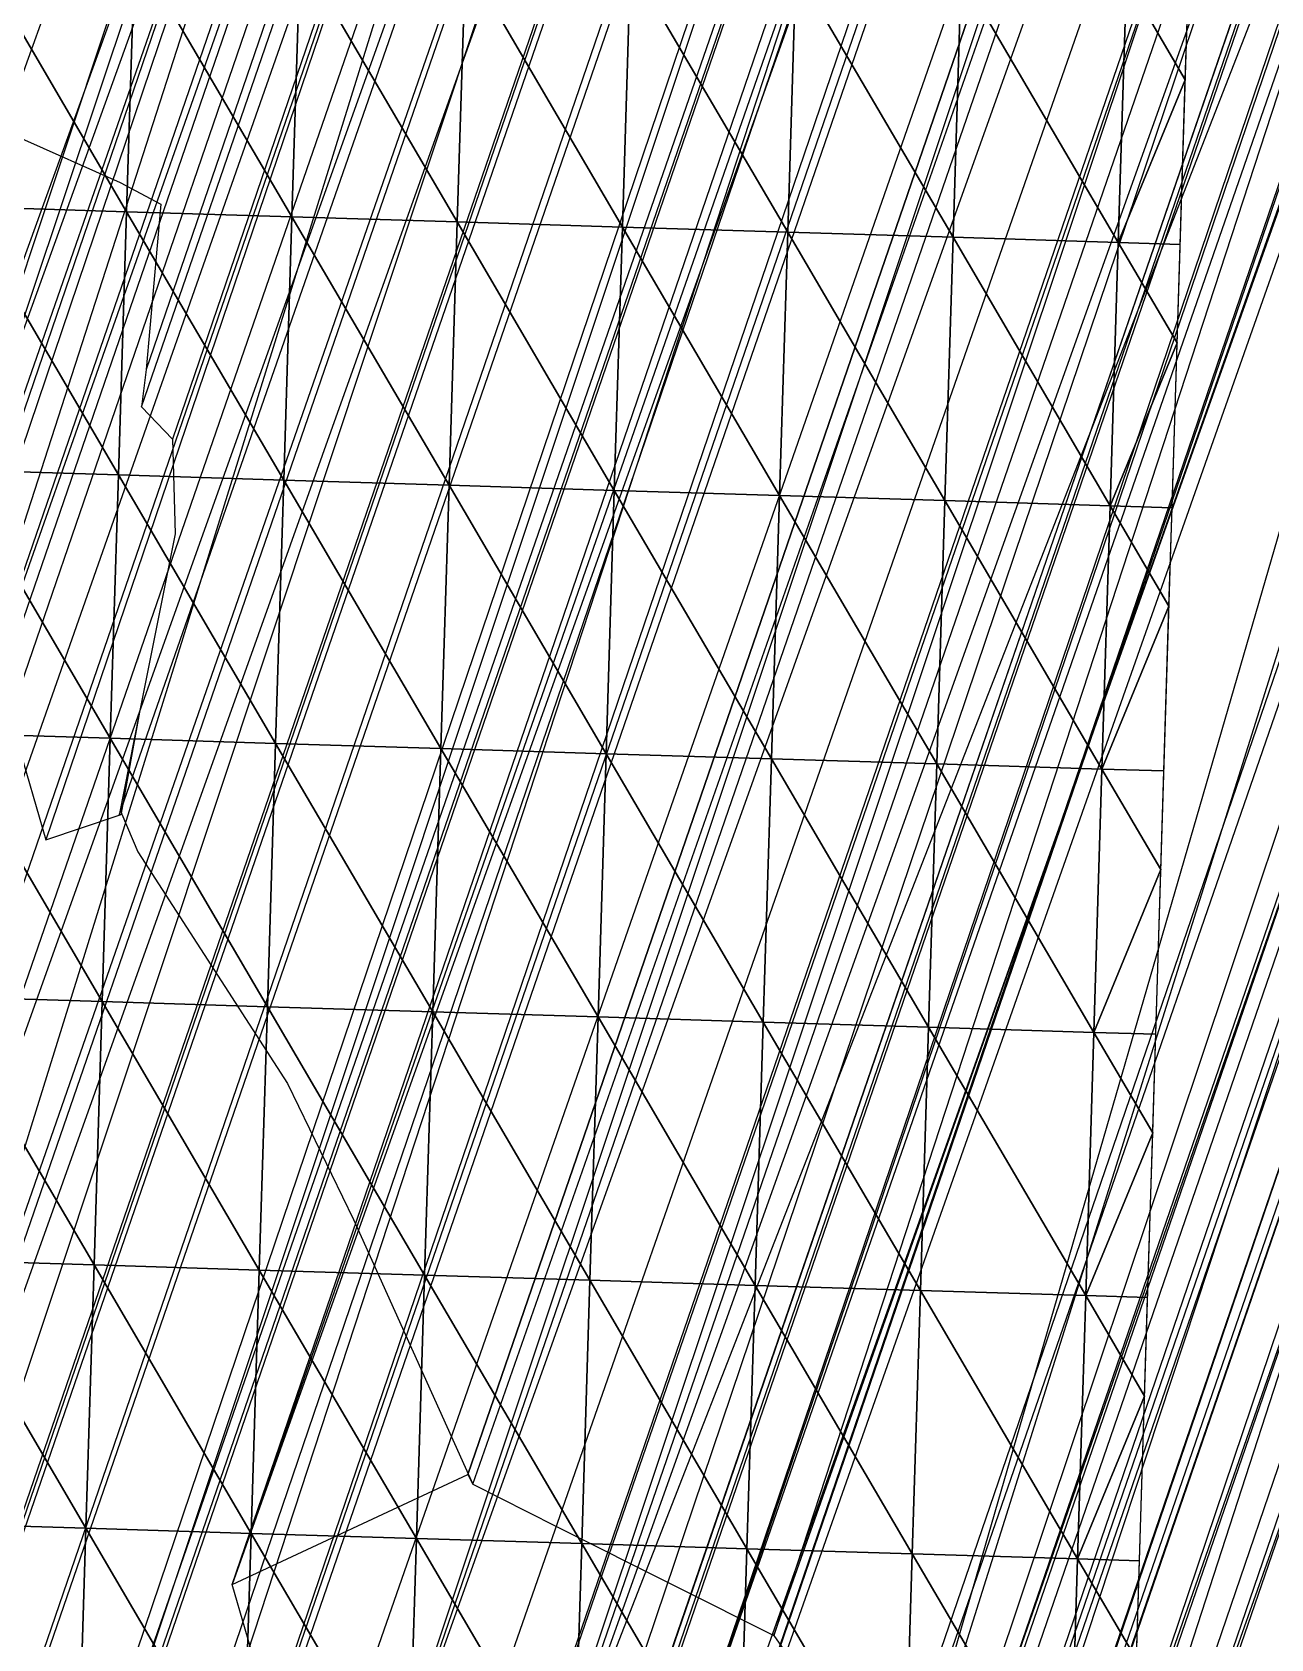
# Model space of a CAD drawing. Extents: x -1515 to 3065, y -1614 to 5536.
# Drawn here: x 680.5 to 1039.9, y -26.1 to 439.8 of the extents above; entities that cross this region are included whole.
import ezdxf

# ---------------------------------------------------------------- set-up
doc = ezdxf.new("R2010")
doc.units = 0
doc.header["$MEASUREMENT"] = 0
doc.layers.get('0').update_dxf_attribs({"linetype": 'CONTINUOUS'})
for name, color, linetype in [('0710400000', 7, 'CONTINUOUS'), ('___', 6, 'CONTINUOUS'), ('_______________', 7, 'CONTINUOUS'), ('GOOGLE_EARTH_SNAPSHOT', 72, 'CONTINUOUS'), ('GOOGLE_EARTH_TERRAIN', 142, 'CONTINUOUS')]:
    doc.layers.add(name, color=color, linetype=linetype)

# ---------------------------------------------------------------- blocks, each defined once
blk = doc.blocks.new('GOOGLE_EARTH_TERRAIN')
at = {"color": 8}
mesh = blk.add_polyface(dxfattribs=at)
corners = [(707.97, 387.75, -4.96), (662.39, 465.59, -5.96), (660.02, 389.24, -3.96)]
mesh.append_faces([[corners[k] for k in face] for face in [(0, 1, 2)]], dxfattribs={"color": 8})
mesh = blk.add_polyface(dxfattribs=at)
corners = [(710.34, 464.1, -4.96), (662.39, 465.59, -5.96), (707.97, 387.75, -4.96)]
mesh.append_faces([[corners[k] for k in face] for face in [(0, 1, 2)]], dxfattribs={"color": 8})
mesh = blk.add_polyface(dxfattribs=at)
corners = [(755.92, 386.27, -4.96), (710.34, 464.1, -4.96), (707.97, 387.75, -4.96)]
mesh.append_faces([[corners[k] for k in face] for face in [(0, 1, 2)]], dxfattribs={"color": 8})
mesh = blk.add_polyface(dxfattribs=at)
corners = [(758.29, 462.61, -4.96), (710.34, 464.1, -4.96), (755.92, 386.27, -4.96)]
mesh.append_faces([[corners[k] for k in face] for face in [(0, 1, 2)]], dxfattribs={"color": 8})
mesh = blk.add_polyface(dxfattribs=at)
corners = [(803.87, 384.78, -5.96), (758.29, 462.61, -4.96), (755.92, 386.27, -4.96)]
mesh.append_faces([[corners[k] for k in face] for face in [(0, 1, 2)]], dxfattribs={"color": 8})
mesh = blk.add_polyface(dxfattribs=at)
corners = [(806.23, 461.13, -3.96), (758.29, 462.61, -4.96), (803.87, 384.78, -5.96)]
mesh.append_faces([[corners[k] for k in face] for face in [(0, 1, 2)]], dxfattribs={"color": 8})
mesh = blk.add_polyface(dxfattribs=at)
corners = [(851.82, 383.29, -5.96), (806.23, 461.13, -3.96), (803.87, 384.78, -5.96)]
mesh.append_faces([[corners[k] for k in face] for face in [(0, 1, 2)]], dxfattribs={"color": 8})
mesh = blk.add_polyface(dxfattribs=at)
corners = [(854.18, 459.64, -3.96), (806.23, 461.13, -3.96), (851.82, 383.29, -5.96)]
mesh.append_faces([[corners[k] for k in face] for face in [(0, 1, 2)]], dxfattribs={"color": 8})
mesh = blk.add_polyface(dxfattribs=at)
corners = [(899.76, 381.81, -4.96), (854.18, 459.64, -3.96), (851.82, 383.29, -5.96)]
mesh.append_faces([[corners[k] for k in face] for face in [(0, 1, 2)]], dxfattribs={"color": 8})
mesh = blk.add_polyface(dxfattribs=at)
corners = [(902.13, 458.16, -4.96), (854.18, 459.64, -3.96), (899.76, 381.81, -4.96)]
mesh.append_faces([[corners[k] for k in face] for face in [(0, 1, 2)]], dxfattribs={"color": 8})
mesh = blk.add_polyface(dxfattribs=at)
corners = [(947.71, 380.32, -4.96), (902.13, 458.16, -4.96), (899.76, 381.81, -4.96)]
mesh.append_faces([[corners[k] for k in face] for face in [(0, 1, 2)]], dxfattribs={"color": 8})
mesh = blk.add_polyface(dxfattribs=at)
corners = [(950.08, 456.67, -4.96), (902.13, 458.16, -4.96), (947.71, 380.32, -4.96)]
mesh.append_faces([[corners[k] for k in face] for face in [(0, 1, 2)]], dxfattribs={"color": 8})
mesh = blk.add_polyface(dxfattribs=at)
corners = [(995.66, 378.84, -4.96), (950.08, 456.67, -4.96), (947.71, 380.32, -4.96)]
mesh.append_faces([[corners[k] for k in face] for face in [(0, 1, 2)]], dxfattribs={"color": 8})
mesh = blk.add_polyface(dxfattribs=at)
corners = [(998.02, 455.18, -5.96), (950.08, 456.67, -4.96), (995.66, 378.84, -4.96)]
mesh.append_faces([[corners[k] for k in face] for face in [(0, 1, 2)]], dxfattribs={"color": 8})
mesh = blk.add_polyface(dxfattribs=at)
corners = [(1015.1, 426.03, -5.58), (998.02, 455.18, -5.96), (995.66, 378.84, -4.96)]
mesh.append_faces([[corners[k] for k in face] for face in [(0, 1, 2)]], dxfattribs={"color": 8})
mesh = blk.add_polyface(dxfattribs=at)
corners = [(1015.99, 454.63, -5.96), (998.02, 455.18, -5.96), (1015.1, 426.03, -5.58)]
mesh.append_faces([[corners[k] for k in face] for face in [(0, 1, 2)]], dxfattribs={"color": 8})
mesh = blk.add_polyface(dxfattribs=at)
corners = [(1015.1, 426.03, -5.58), (995.66, 378.84, -4.96), (1013.62, 378.28, -4.96)]
mesh.append_faces([[corners[k] for k in face] for face in [(0, 1, 2)]], dxfattribs={"color": 8})
mesh = blk.add_polyface(dxfattribs=at)
corners = [(705.6, 311.41, -3.96), (660.02, 389.24, -3.96), (657.65, 312.89, -3.96)]
mesh.append_faces([[corners[k] for k in face] for face in [(0, 1, 2)]], dxfattribs={"color": 8})
mesh = blk.add_polyface(dxfattribs=at)
corners = [(707.97, 387.75, -4.96), (660.02, 389.24, -3.96), (705.6, 311.41, -3.96)]
mesh.append_faces([[corners[k] for k in face] for face in [(0, 1, 2)]], dxfattribs={"color": 8})
mesh = blk.add_polyface(dxfattribs=at)
corners = [(753.55, 309.92, -4.96), (707.97, 387.75, -4.96), (705.6, 311.41, -3.96)]
mesh.append_faces([[corners[k] for k in face] for face in [(0, 1, 2)]], dxfattribs={"color": 8})
mesh = blk.add_polyface(dxfattribs=at)
corners = [(755.92, 386.27, -4.96), (707.97, 387.75, -4.96), (753.55, 309.92, -4.96)]
mesh.append_faces([[corners[k] for k in face] for face in [(0, 1, 2)]], dxfattribs={"color": 8})
mesh = blk.add_polyface(dxfattribs=at)
corners = [(801.5, 308.43, -4.96), (755.92, 386.27, -4.96), (753.55, 309.92, -4.96)]
mesh.append_faces([[corners[k] for k in face] for face in [(0, 1, 2)]], dxfattribs={"color": 8})
mesh = blk.add_polyface(dxfattribs=at)
corners = [(803.87, 384.78, -5.96), (755.92, 386.27, -4.96), (801.5, 308.43, -4.96)]
mesh.append_faces([[corners[k] for k in face] for face in [(0, 1, 2)]], dxfattribs={"color": 8})
mesh = blk.add_polyface(dxfattribs=at)
corners = [(849.45, 306.95, -4.96), (803.87, 384.78, -5.96), (801.5, 308.43, -4.96)]
mesh.append_faces([[corners[k] for k in face] for face in [(0, 1, 2)]], dxfattribs={"color": 8})
mesh = blk.add_polyface(dxfattribs=at)
corners = [(851.82, 383.29, -5.96), (803.87, 384.78, -5.96), (849.45, 306.95, -4.96)]
mesh.append_faces([[corners[k] for k in face] for face in [(0, 1, 2)]], dxfattribs={"color": 8})
mesh = blk.add_polyface(dxfattribs=at)
corners = [(897.4, 305.46, -4.96), (851.82, 383.29, -5.96), (849.45, 306.95, -4.96)]
mesh.append_faces([[corners[k] for k in face] for face in [(0, 1, 2)]], dxfattribs={"color": 8})
mesh = blk.add_polyface(dxfattribs=at)
corners = [(899.76, 381.81, -4.96), (851.82, 383.29, -5.96), (897.4, 305.46, -4.96)]
mesh.append_faces([[corners[k] for k in face] for face in [(0, 1, 2)]], dxfattribs={"color": 8})
mesh = blk.add_polyface(dxfattribs=at)
corners = [(945.35, 303.97, -4.96), (899.76, 381.81, -4.96), (897.4, 305.46, -4.96)]
mesh.append_faces([[corners[k] for k in face] for face in [(0, 1, 2)]], dxfattribs={"color": 8})
mesh = blk.add_polyface(dxfattribs=at)
corners = [(947.71, 380.32, -4.96), (899.76, 381.81, -4.96), (945.35, 303.97, -4.96)]
mesh.append_faces([[corners[k] for k in face] for face in [(0, 1, 2)]], dxfattribs={"color": 8})
mesh = blk.add_polyface(dxfattribs=at)
corners = [(993.3, 302.49, -4.96), (947.71, 380.32, -4.96), (945.35, 303.97, -4.96)]
mesh.append_faces([[corners[k] for k in face] for face in [(0, 1, 2)]], dxfattribs={"color": 8})
mesh = blk.add_polyface(dxfattribs=at)
corners = [(995.66, 378.84, -4.96), (947.71, 380.32, -4.96), (993.3, 302.49, -4.96)]
mesh.append_faces([[corners[k] for k in face] for face in [(0, 1, 2)]], dxfattribs={"color": 8})
mesh = blk.add_polyface(dxfattribs=at)
corners = [(1012.74, 349.68, -4.58), (995.66, 378.84, -4.96), (993.3, 302.49, -4.96)]
mesh.append_faces([[corners[k] for k in face] for face in [(0, 1, 2)]], dxfattribs={"color": 8})
mesh = blk.add_polyface(dxfattribs=at)
corners = [(1013.62, 378.28, -4.96), (995.66, 378.84, -4.96), (1012.74, 349.68, -4.58)]
mesh.append_faces([[corners[k] for k in face] for face in [(0, 1, 2)]], dxfattribs={"color": 8})
mesh = blk.add_polyface(dxfattribs=at)
corners = [(1012.74, 349.68, -4.58), (993.3, 302.49, -4.96), (1011.26, 301.93, -4.58)]
mesh.append_faces([[corners[k] for k in face] for face in [(0, 1, 2)]], dxfattribs={"color": 8})
mesh = blk.add_polyface(dxfattribs=at)
corners = [(703.23, 235.06, -3.96), (657.65, 312.89, -3.96), (655.28, 236.55, -3.96)]
mesh.append_faces([[corners[k] for k in face] for face in [(0, 1, 2)]], dxfattribs={"color": 8})
mesh = blk.add_polyface(dxfattribs=at)
corners = [(705.6, 311.41, -3.96), (657.65, 312.89, -3.96), (703.23, 235.06, -3.96)]
mesh.append_faces([[corners[k] for k in face] for face in [(0, 1, 2)]], dxfattribs={"color": 8})
mesh = blk.add_polyface(dxfattribs=at)
corners = [(751.18, 233.57, -4.96), (705.6, 311.41, -3.96), (703.23, 235.06, -3.96)]
mesh.append_faces([[corners[k] for k in face] for face in [(0, 1, 2)]], dxfattribs={"color": 8})
mesh = blk.add_polyface(dxfattribs=at)
corners = [(753.55, 309.92, -4.96), (705.6, 311.41, -3.96), (751.18, 233.57, -4.96)]
mesh.append_faces([[corners[k] for k in face] for face in [(0, 1, 2)]], dxfattribs={"color": 8})
mesh = blk.add_polyface(dxfattribs=at)
corners = [(799.13, 232.09, -4.96), (753.55, 309.92, -4.96), (751.18, 233.57, -4.96)]
mesh.append_faces([[corners[k] for k in face] for face in [(0, 1, 2)]], dxfattribs={"color": 8})
mesh = blk.add_polyface(dxfattribs=at)
corners = [(801.5, 308.43, -4.96), (753.55, 309.92, -4.96), (799.13, 232.09, -4.96)]
mesh.append_faces([[corners[k] for k in face] for face in [(0, 1, 2)]], dxfattribs={"color": 8})
mesh = blk.add_polyface(dxfattribs=at)
corners = [(847.08, 230.6, -4.96), (801.5, 308.43, -4.96), (799.13, 232.09, -4.96)]
mesh.append_faces([[corners[k] for k in face] for face in [(0, 1, 2)]], dxfattribs={"color": 8})
mesh = blk.add_polyface(dxfattribs=at)
corners = [(849.45, 306.95, -4.96), (801.5, 308.43, -4.96), (847.08, 230.6, -4.96)]
mesh.append_faces([[corners[k] for k in face] for face in [(0, 1, 2)]], dxfattribs={"color": 8})
mesh = blk.add_polyface(dxfattribs=at)
corners = [(895.03, 229.11, -3.96), (849.45, 306.95, -4.96), (847.08, 230.6, -4.96)]
mesh.append_faces([[corners[k] for k in face] for face in [(0, 1, 2)]], dxfattribs={"color": 8})
mesh = blk.add_polyface(dxfattribs=at)
corners = [(897.4, 305.46, -4.96), (849.45, 306.95, -4.96), (895.03, 229.11, -3.96)]
mesh.append_faces([[corners[k] for k in face] for face in [(0, 1, 2)]], dxfattribs={"color": 8})
mesh = blk.add_polyface(dxfattribs=at)
corners = [(942.98, 227.63, -3.96), (897.4, 305.46, -4.96), (895.03, 229.11, -3.96)]
mesh.append_faces([[corners[k] for k in face] for face in [(0, 1, 2)]], dxfattribs={"color": 8})
mesh = blk.add_polyface(dxfattribs=at)
corners = [(945.35, 303.97, -4.96), (897.4, 305.46, -4.96), (942.98, 227.63, -3.96)]
mesh.append_faces([[corners[k] for k in face] for face in [(0, 1, 2)]], dxfattribs={"color": 8})
mesh = blk.add_polyface(dxfattribs=at)
corners = [(990.93, 226.14, -4.96), (945.35, 303.97, -4.96), (942.98, 227.63, -3.96)]
mesh.append_faces([[corners[k] for k in face] for face in [(0, 1, 2)]], dxfattribs={"color": 8})
mesh = blk.add_polyface(dxfattribs=at)
corners = [(993.3, 302.49, -4.96), (945.35, 303.97, -4.96), (990.93, 226.14, -4.96)]
mesh.append_faces([[corners[k] for k in face] for face in [(0, 1, 2)]], dxfattribs={"color": 8})
mesh = blk.add_polyface(dxfattribs=at)
corners = [(1010.37, 273.33, -4.96), (993.3, 302.49, -4.96), (990.93, 226.14, -4.96)]
mesh.append_faces([[corners[k] for k in face] for face in [(0, 1, 2)]], dxfattribs={"color": 8})
mesh = blk.add_polyface(dxfattribs=at)
corners = [(1011.26, 301.93, -4.58), (993.3, 302.49, -4.96), (1010.37, 273.33, -4.96)]
mesh.append_faces([[corners[k] for k in face] for face in [(0, 1, 2)]], dxfattribs={"color": 8})
mesh = blk.add_polyface(dxfattribs=at)
corners = [(1010.37, 273.33, -4.96), (990.93, 226.14, -4.96), (1008.89, 225.59, -4.96)]
mesh.append_faces([[corners[k] for k in face] for face in [(0, 1, 2)]], dxfattribs={"color": 8})
mesh = blk.add_polyface(dxfattribs=at)
corners = [(700.87, 158.71, -3.96), (655.28, 236.55, -3.96), (652.91, 160.2, -3.96)]
mesh.append_faces([[corners[k] for k in face] for face in [(0, 1, 2)]], dxfattribs={"color": 8})
mesh = blk.add_polyface(dxfattribs=at)
corners = [(703.23, 235.06, -3.96), (655.28, 236.55, -3.96), (700.87, 158.71, -3.96)]
mesh.append_faces([[corners[k] for k in face] for face in [(0, 1, 2)]], dxfattribs={"color": 8})
mesh = blk.add_polyface(dxfattribs=at)
corners = [(748.82, 157.22, -3.96), (703.23, 235.06, -3.96), (700.87, 158.71, -3.96)]
mesh.append_faces([[corners[k] for k in face] for face in [(0, 1, 2)]], dxfattribs={"color": 8})
mesh = blk.add_polyface(dxfattribs=at)
corners = [(751.18, 233.57, -4.96), (703.23, 235.06, -3.96), (748.82, 157.22, -3.96)]
mesh.append_faces([[corners[k] for k in face] for face in [(0, 1, 2)]], dxfattribs={"color": 8})
mesh = blk.add_polyface(dxfattribs=at)
corners = [(796.77, 155.74, -4.96), (751.18, 233.57, -4.96), (748.82, 157.22, -3.96)]
mesh.append_faces([[corners[k] for k in face] for face in [(0, 1, 2)]], dxfattribs={"color": 8})
mesh = blk.add_polyface(dxfattribs=at)
corners = [(799.13, 232.09, -4.96), (751.18, 233.57, -4.96), (796.77, 155.74, -4.96)]
mesh.append_faces([[corners[k] for k in face] for face in [(0, 1, 2)]], dxfattribs={"color": 8})
mesh = blk.add_polyface(dxfattribs=at)
corners = [(844.72, 154.25, -4.96), (799.13, 232.09, -4.96), (796.77, 155.74, -4.96)]
mesh.append_faces([[corners[k] for k in face] for face in [(0, 1, 2)]], dxfattribs={"color": 8})
mesh = blk.add_polyface(dxfattribs=at)
corners = [(847.08, 230.6, -4.96), (799.13, 232.09, -4.96), (844.72, 154.25, -4.96)]
mesh.append_faces([[corners[k] for k in face] for face in [(0, 1, 2)]], dxfattribs={"color": 8})
mesh = blk.add_polyface(dxfattribs=at)
corners = [(892.67, 152.77, -3.96), (847.08, 230.6, -4.96), (844.72, 154.25, -4.96)]
mesh.append_faces([[corners[k] for k in face] for face in [(0, 1, 2)]], dxfattribs={"color": 8})
mesh = blk.add_polyface(dxfattribs=at)
corners = [(895.03, 229.11, -3.96), (847.08, 230.6, -4.96), (892.67, 152.77, -3.96)]
mesh.append_faces([[corners[k] for k in face] for face in [(0, 1, 2)]], dxfattribs={"color": 8})
mesh = blk.add_polyface(dxfattribs=at)
corners = [(940.62, 151.28, -3.96), (895.03, 229.11, -3.96), (892.67, 152.77, -3.96)]
mesh.append_faces([[corners[k] for k in face] for face in [(0, 1, 2)]], dxfattribs={"color": 8})
mesh = blk.add_polyface(dxfattribs=at)
corners = [(942.98, 227.63, -3.96), (895.03, 229.11, -3.96), (940.62, 151.28, -3.96)]
mesh.append_faces([[corners[k] for k in face] for face in [(0, 1, 2)]], dxfattribs={"color": 8})
mesh = blk.add_polyface(dxfattribs=at)
corners = [(988.57, 149.79, -4.96), (942.98, 227.63, -3.96), (940.62, 151.28, -3.96)]
mesh.append_faces([[corners[k] for k in face] for face in [(0, 1, 2)]], dxfattribs={"color": 8})
mesh = blk.add_polyface(dxfattribs=at)
corners = [(990.93, 226.14, -4.96), (942.98, 227.63, -3.96), (988.57, 149.79, -4.96)]
mesh.append_faces([[corners[k] for k in face] for face in [(0, 1, 2)]], dxfattribs={"color": 8})
mesh = blk.add_polyface(dxfattribs=at)
corners = [(1008.01, 196.98, -4.96), (990.93, 226.14, -4.96), (988.57, 149.79, -4.96)]
mesh.append_faces([[corners[k] for k in face] for face in [(0, 1, 2)]], dxfattribs={"color": 8})
mesh = blk.add_polyface(dxfattribs=at)
corners = [(1008.89, 225.59, -4.96), (990.93, 226.14, -4.96), (1008.01, 196.98, -4.96)]
mesh.append_faces([[corners[k] for k in face] for face in [(0, 1, 2)]], dxfattribs={"color": 8})
mesh = blk.add_polyface(dxfattribs=at)
corners = [(1008.01, 196.98, -4.96), (988.57, 149.79, -4.96), (1006.53, 149.24, -4.96)]
mesh.append_faces([[corners[k] for k in face] for face in [(0, 1, 2)]], dxfattribs={"color": 8})
mesh = blk.add_polyface(dxfattribs=at)
corners = [(698.5, 82.36, -2.96), (652.91, 160.2, -3.96), (650.55, 83.85, -2.96)]
mesh.append_faces([[corners[k] for k in face] for face in [(0, 1, 2)]], dxfattribs={"color": 8})
mesh = blk.add_polyface(dxfattribs=at)
corners = [(700.87, 158.71, -3.96), (652.91, 160.2, -3.96), (698.5, 82.36, -2.96)]
mesh.append_faces([[corners[k] for k in face] for face in [(0, 1, 2)]], dxfattribs={"color": 8})
mesh = blk.add_polyface(dxfattribs=at)
corners = [(746.45, 80.88, -3.96), (700.87, 158.71, -3.96), (698.5, 82.36, -2.96)]
mesh.append_faces([[corners[k] for k in face] for face in [(0, 1, 2)]], dxfattribs={"color": 8})
mesh = blk.add_polyface(dxfattribs=at)
corners = [(748.82, 157.22, -3.96), (700.87, 158.71, -3.96), (746.45, 80.88, -3.96)]
mesh.append_faces([[corners[k] for k in face] for face in [(0, 1, 2)]], dxfattribs={"color": 8})
mesh = blk.add_polyface(dxfattribs=at)
corners = [(794.4, 79.39, -3.96), (748.82, 157.22, -3.96), (746.45, 80.88, -3.96)]
mesh.append_faces([[corners[k] for k in face] for face in [(0, 1, 2)]], dxfattribs={"color": 8})
mesh = blk.add_polyface(dxfattribs=at)
corners = [(796.77, 155.74, -4.96), (748.82, 157.22, -3.96), (794.4, 79.39, -3.96)]
mesh.append_faces([[corners[k] for k in face] for face in [(0, 1, 2)]], dxfattribs={"color": 8})
mesh = blk.add_polyface(dxfattribs=at)
corners = [(842.35, 77.9, -3.96), (796.77, 155.74, -4.96), (794.4, 79.39, -3.96)]
mesh.append_faces([[corners[k] for k in face] for face in [(0, 1, 2)]], dxfattribs={"color": 8})
mesh = blk.add_polyface(dxfattribs=at)
corners = [(844.72, 154.25, -4.96), (796.77, 155.74, -4.96), (842.35, 77.9, -3.96)]
mesh.append_faces([[corners[k] for k in face] for face in [(0, 1, 2)]], dxfattribs={"color": 8})
mesh = blk.add_polyface(dxfattribs=at)
corners = [(890.3, 76.42, -4.96), (844.72, 154.25, -4.96), (842.35, 77.9, -3.96)]
mesh.append_faces([[corners[k] for k in face] for face in [(0, 1, 2)]], dxfattribs={"color": 8})
mesh = blk.add_polyface(dxfattribs=at)
corners = [(892.67, 152.77, -3.96), (844.72, 154.25, -4.96), (890.3, 76.42, -4.96)]
mesh.append_faces([[corners[k] for k in face] for face in [(0, 1, 2)]], dxfattribs={"color": 8})
mesh = blk.add_polyface(dxfattribs=at)
corners = [(938.25, 74.93, -4.96), (892.67, 152.77, -3.96), (890.3, 76.42, -4.96)]
mesh.append_faces([[corners[k] for k in face] for face in [(0, 1, 2)]], dxfattribs={"color": 8})
mesh = blk.add_polyface(dxfattribs=at)
corners = [(940.62, 151.28, -3.96), (892.67, 152.77, -3.96), (938.25, 74.93, -4.96)]
mesh.append_faces([[corners[k] for k in face] for face in [(0, 1, 2)]], dxfattribs={"color": 8})
mesh = blk.add_polyface(dxfattribs=at)
corners = [(986.2, 73.45, -3.96), (940.62, 151.28, -3.96), (938.25, 74.93, -4.96)]
mesh.append_faces([[corners[k] for k in face] for face in [(0, 1, 2)]], dxfattribs={"color": 8})
mesh = blk.add_polyface(dxfattribs=at)
corners = [(988.57, 149.79, -4.96), (940.62, 151.28, -3.96), (986.2, 73.45, -3.96)]
mesh.append_faces([[corners[k] for k in face] for face in [(0, 1, 2)]], dxfattribs={"color": 8})
mesh = blk.add_polyface(dxfattribs=at)
corners = [(1005.64, 120.64, -4.58), (988.57, 149.79, -4.96), (986.2, 73.45, -3.96)]
mesh.append_faces([[corners[k] for k in face] for face in [(0, 1, 2)]], dxfattribs={"color": 8})
mesh = blk.add_polyface(dxfattribs=at)
corners = [(1006.53, 149.24, -4.96), (988.57, 149.79, -4.96), (1005.64, 120.64, -4.58)]
mesh.append_faces([[corners[k] for k in face] for face in [(0, 1, 2)]], dxfattribs={"color": 8})
mesh = blk.add_polyface(dxfattribs=at)
corners = [(1005.64, 120.64, -4.58), (986.2, 73.45, -3.96), (1004.17, 72.89, -3.96)]
mesh.append_faces([[corners[k] for k in face] for face in [(0, 1, 2)]], dxfattribs={"color": 8})
mesh = blk.add_polyface(dxfattribs=at)
corners = [(696.13, 6.02, -3.96), (650.55, 83.85, -2.96), (648.18, 7.51, -3.96)]
mesh.append_faces([[corners[k] for k in face] for face in [(0, 1, 2)]], dxfattribs={"color": 8})
mesh = blk.add_polyface(dxfattribs=at)
corners = [(698.5, 82.36, -2.96), (650.55, 83.85, -2.96), (696.13, 6.02, -3.96)]
mesh.append_faces([[corners[k] for k in face] for face in [(0, 1, 2)]], dxfattribs={"color": 8})
mesh = blk.add_polyface(dxfattribs=at)
corners = [(744.08, 4.53, -3.96), (698.5, 82.36, -2.96), (696.13, 6.02, -3.96)]
mesh.append_faces([[corners[k] for k in face] for face in [(0, 1, 2)]], dxfattribs={"color": 8})
mesh = blk.add_polyface(dxfattribs=at)
corners = [(746.45, 80.88, -3.96), (698.5, 82.36, -2.96), (744.08, 4.53, -3.96)]
mesh.append_faces([[corners[k] for k in face] for face in [(0, 1, 2)]], dxfattribs={"color": 8})
mesh = blk.add_polyface(dxfattribs=at)
corners = [(792.03, 3.04, -3.96), (746.45, 80.88, -3.96), (744.08, 4.53, -3.96)]
mesh.append_faces([[corners[k] for k in face] for face in [(0, 1, 2)]], dxfattribs={"color": 8})
mesh = blk.add_polyface(dxfattribs=at)
corners = [(794.4, 79.39, -3.96), (746.45, 80.88, -3.96), (792.03, 3.04, -3.96)]
mesh.append_faces([[corners[k] for k in face] for face in [(0, 1, 2)]], dxfattribs={"color": 8})
mesh = blk.add_polyface(dxfattribs=at)
corners = [(839.98, 1.56, -3.96), (794.4, 79.39, -3.96), (792.03, 3.04, -3.96)]
mesh.append_faces([[corners[k] for k in face] for face in [(0, 1, 2)]], dxfattribs={"color": 8})
mesh = blk.add_polyface(dxfattribs=at)
corners = [(842.35, 77.9, -3.96), (794.4, 79.39, -3.96), (839.98, 1.56, -3.96)]
mesh.append_faces([[corners[k] for k in face] for face in [(0, 1, 2)]], dxfattribs={"color": 8})
mesh = blk.add_polyface(dxfattribs=at)
corners = [(887.94, 0.07, -3.96), (842.35, 77.9, -3.96), (839.98, 1.56, -3.96)]
mesh.append_faces([[corners[k] for k in face] for face in [(0, 1, 2)]], dxfattribs={"color": 8})
mesh = blk.add_polyface(dxfattribs=at)
corners = [(890.3, 76.42, -4.96), (842.35, 77.9, -3.96), (887.94, 0.07, -3.96)]
mesh.append_faces([[corners[k] for k in face] for face in [(0, 1, 2)]], dxfattribs={"color": 8})
mesh = blk.add_polyface(dxfattribs=at)
corners = [(935.89, -1.41, -3.96), (890.3, 76.42, -4.96), (887.94, 0.07, -3.96)]
mesh.append_faces([[corners[k] for k in face] for face in [(0, 1, 2)]], dxfattribs={"color": 8})
mesh = blk.add_polyface(dxfattribs=at)
corners = [(938.25, 74.93, -4.96), (890.3, 76.42, -4.96), (935.89, -1.41, -3.96)]
mesh.append_faces([[corners[k] for k in face] for face in [(0, 1, 2)]], dxfattribs={"color": 8})
mesh = blk.add_polyface(dxfattribs=at)
corners = [(983.84, -2.9, -4.96), (938.25, 74.93, -4.96), (935.89, -1.41, -3.96)]
mesh.append_faces([[corners[k] for k in face] for face in [(0, 1, 2)]], dxfattribs={"color": 8})
mesh = blk.add_polyface(dxfattribs=at)
corners = [(986.2, 73.45, -3.96), (938.25, 74.93, -4.96), (983.84, -2.9, -4.96)]
mesh.append_faces([[corners[k] for k in face] for face in [(0, 1, 2)]], dxfattribs={"color": 8})
mesh = blk.add_polyface(dxfattribs=at)
corners = [(1003.28, 44.29, -4.33), (986.2, 73.45, -3.96), (983.84, -2.9, -4.96)]
mesh.append_faces([[corners[k] for k in face] for face in [(0, 1, 2)]], dxfattribs={"color": 8})
mesh = blk.add_polyface(dxfattribs=at)
corners = [(1004.17, 72.89, -3.96), (986.2, 73.45, -3.96), (1003.28, 44.29, -4.33)]
mesh.append_faces([[corners[k] for k in face] for face in [(0, 1, 2)]], dxfattribs={"color": 8})
mesh = blk.add_polyface(dxfattribs=at)
corners = [(1003.28, 44.29, -4.33), (983.84, -2.9, -4.96), (1001.8, -3.46, -4.96)]
mesh.append_faces([[corners[k] for k in face] for face in [(0, 1, 2)]], dxfattribs={"color": 8})
mesh = blk.add_polyface(dxfattribs=at)
corners = [(693.76, -70.33, -2.96), (648.18, 7.51, -3.96), (645.81, -68.84, -2.96)]
mesh.append_faces([[corners[k] for k in face] for face in [(0, 1, 2)]], dxfattribs={"color": 8})
mesh = blk.add_polyface(dxfattribs=at)
corners = [(696.13, 6.02, -3.96), (648.18, 7.51, -3.96), (693.76, -70.33, -2.96)]
mesh.append_faces([[corners[k] for k in face] for face in [(0, 1, 2)]], dxfattribs={"color": 8})
mesh = blk.add_polyface(dxfattribs=at)
corners = [(741.71, -71.82, -2.96), (696.13, 6.02, -3.96), (693.76, -70.33, -2.96)]
mesh.append_faces([[corners[k] for k in face] for face in [(0, 1, 2)]], dxfattribs={"color": 8})
mesh = blk.add_polyface(dxfattribs=at)
corners = [(744.08, 4.53, -3.96), (696.13, 6.02, -3.96), (741.71, -71.82, -2.96)]
mesh.append_faces([[corners[k] for k in face] for face in [(0, 1, 2)]], dxfattribs={"color": 8})
mesh = blk.add_polyface(dxfattribs=at)
corners = [(789.66, -73.3, -2.96), (744.08, 4.53, -3.96), (741.71, -71.82, -2.96)]
mesh.append_faces([[corners[k] for k in face] for face in [(0, 1, 2)]], dxfattribs={"color": 8})
mesh = blk.add_polyface(dxfattribs=at)
corners = [(792.03, 3.04, -3.96), (744.08, 4.53, -3.96), (789.66, -73.3, -2.96)]
mesh.append_faces([[corners[k] for k in face] for face in [(0, 1, 2)]], dxfattribs={"color": 8})
mesh = blk.add_polyface(dxfattribs=at)
corners = [(837.62, -74.79, -2.96), (792.03, 3.04, -3.96), (789.66, -73.3, -2.96)]
mesh.append_faces([[corners[k] for k in face] for face in [(0, 1, 2)]], dxfattribs={"color": 8})
mesh = blk.add_polyface(dxfattribs=at)
corners = [(839.98, 1.56, -3.96), (792.03, 3.04, -3.96), (837.62, -74.79, -2.96)]
mesh.append_faces([[corners[k] for k in face] for face in [(0, 1, 2)]], dxfattribs={"color": 8})
mesh = blk.add_polyface(dxfattribs=at)
corners = [(885.57, -76.28, -3.96), (839.98, 1.56, -3.96), (837.62, -74.79, -2.96)]
mesh.append_faces([[corners[k] for k in face] for face in [(0, 1, 2)]], dxfattribs={"color": 8})
mesh = blk.add_polyface(dxfattribs=at)
corners = [(887.94, 0.07, -3.96), (839.98, 1.56, -3.96), (885.57, -76.28, -3.96)]
mesh.append_faces([[corners[k] for k in face] for face in [(0, 1, 2)]], dxfattribs={"color": 8})
mesh = blk.add_polyface(dxfattribs=at)
corners = [(933.52, -77.76, -3.96), (887.94, 0.07, -3.96), (885.57, -76.28, -3.96)]
mesh.append_faces([[corners[k] for k in face] for face in [(0, 1, 2)]], dxfattribs={"color": 8})
mesh = blk.add_polyface(dxfattribs=at)
corners = [(935.89, -1.41, -3.96), (887.94, 0.07, -3.96), (933.52, -77.76, -3.96)]
mesh.append_faces([[corners[k] for k in face] for face in [(0, 1, 2)]], dxfattribs={"color": 8})
mesh = blk.add_polyface(dxfattribs=at)
corners = [(981.47, -79.25, -3.96), (935.89, -1.41, -3.96), (933.52, -77.76, -3.96)]
mesh.append_faces([[corners[k] for k in face] for face in [(0, 1, 2)]], dxfattribs={"color": 8})
mesh = blk.add_polyface(dxfattribs=at)
corners = [(983.84, -2.9, -4.96), (935.89, -1.41, -3.96), (981.47, -79.25, -3.96)]
mesh.append_faces([[corners[k] for k in face] for face in [(0, 1, 2)]], dxfattribs={"color": 8})
mesh = blk.add_polyface(dxfattribs=at)
corners = [(1000.92, -32.06, -4.58), (983.84, -2.9, -4.96), (981.47, -79.25, -3.96)]
mesh.append_faces([[corners[k] for k in face] for face in [(0, 1, 2)]], dxfattribs={"color": 8})
mesh = blk.add_polyface(dxfattribs=at)
corners = [(1001.8, -3.46, -4.96), (983.84, -2.9, -4.96), (1000.92, -32.06, -4.58)]
mesh.append_faces([[corners[k] for k in face] for face in [(0, 1, 2)]], dxfattribs={"color": 8})
blk = doc.blocks.new('GOOGLE_EARTH_SNAPSHOT')
at = {"color": 8}
mesh = blk.add_polyface(dxfattribs=at)
corners = [(970.04, -1029.46), (-975.53, 1035.84), (-1038.32, -966.89), (1032.05, 973.28)]
mesh.append_faces([[corners[k] for k in face] for face in [(0, 1, 2), (1, 0, 3)]], dxfattribs={"vtx0": -1, "color": 8})

msp = doc.modelspace()

# ---------------------------------------------------------------- linework, layer by layer
at = {"layer": '0710400000', "color": 5}
for p, q in [((2234.31, 4771.75), (713.62, 341.98)), ((712.27, 331.18), (2233.1, 4745.21)), ((2233.1, 4745.21), (721.31, 321.78)), ((2182.12, 4616.94), (684.51, 205.59)), ((667.46, 264.2), (2072.96, 4615.65)), ((705.75, 212.75), (2237.4, 4604.26)), ((2324.63, 4440.31), (806.99, 21.6)), ((2324.37, 4436.83), (738.62, -10.3)), ((806.99, 21.6), (2324.37, 4436.83)), ((808.36, 18.77), (2350.7, 4422.98)), ((2350.7, 4422.98), (895.69, -25.13)), ((738.62, -10.3), (2248.82, 4401.57)), ((2266.88, 4373.71), (738.62, -10.3)), ((769.04, -114.92), (2266.88, 4373.71)), ((895.69, -25.13), (2442.94, 4350.93)), ((2353.18, 4321.43), (769.04, -114.92)), ((2462.69, 4323.07), (944.5, -94.18)), ((944.5, -94.18), (2474.2, 4304.13)), ((2474.2, 4304.13), (972.76, -140.69)), ((2289.32, 4296.53), (769.04, -114.92)), ((790.59, -189.03), (2289.32, 4296.53)), ((972.76, -140.69), (2506.72, 4263.74)), ((790.59, -189.03), (2376.57, 4247.25)), ((1977.96, 4236.18), (493.92, -192.56)), ((2310.48, 4223.78), (790.59, -189.03)), ((2005.09, 4209.76), (497.02, -199.54)), ((2319.61, 4192.38), (807.85, -248.37)), ((534.15, -253.71), (2062.08, 4165.51)), ((633, -280.58), (2159.02, 4164.18)), ((807.85, -248.37), (2303.01, 4161.23)), ((2330.15, 4156.12), (814.31, -271.32)), ((2107.41, 4146.86), (534.15, -253.71)), ((2107.41, 4146.86), (631.7, -280.25)), ((2037.03, 4140.1), (522.73, -257.85)), ((744.54, -301.29), (2267.97, 4139.11)), ((2321.61, 4141.41), (814.31, -271.32)), ((2007.32, 4135.5), (507.8, -225.06)), ((779.35, -281.7), (2298.14, 4134.98)), ((631.7, -280.25), (2146.27, 4116.75)), ((2259.93, 4094.35), (744.54, -301.29)), ((2311.5, 4082.65), (785.94, -307.54)), ((814.31, -271.32), (2349.68, 4084.35)), ((872.89, -471.86), (2349.68, 4084.35)), ((872.89, -471.86), (2462.01, 4008.64)), ((1887.3, 3994.42), (407.2, -442.05)), ((2045.45, 3938.96), (582.77, -518.18)), ((853.89, -489.87), (2373.72, 3926.82)), ((2373.72, 3926.82), (872.89, -471.86)), ((1927.03, 3916.88), (407.2, -442.05)), ((592.69, -509.14), (2112.31, 3907.43)), ((548.55, -509.49), (2078.51, 3901.84)), ((2078.51, 3901.84), (572.05, -518.89)), ((812.32, -520.49), (2332.7, 3896.22)), ((2332.7, 3896.22), (831.28, -508.86)), ((2314.75, 3886.9), (796.3, -528.8)), ((771.58, -537.33), (2299.98, 3881.06)), ((2283.63, 3878.04), (769.87, -537.48)), ((1984.15, 3871.78), (481.18, -481.06)), ((365.03, -624.6), (1890.07, 3799.55)), ((1850.07, 3787.06), (350.55, -648.18)), ((411.34, -669.9), (1957.89, 3774.24)), ((1896.66, 3737.57), (350.55, -648.18)), ((412.04, -670.59), (1973.76, 3703.14)), ((1973.76, 3703.14), (474.08, -729.81)), ((515.22, -738.44), (2042.09, 3688.3)), ((2305.27, 3679.32), (765.04, -802.33)), ((295.78, -705.62), (1869.97, 3655.99)), ((282.14, -719.91), (1859.47, 3637.86)), ((255.37, -747.99), (1824.22, 3618.41)), ((1998.84, 3616.92), (515.22, -738.44)), ((2273.32, 3617.09), (567.58, -751.67)), ((765.04, -802.33), (2273.32, 3617.09)), ((390.62, -884), (1920.04, 3550.72)), ((1899.9, 3514.6), (390.62, -884)), ((671.97, -980.91), (1976.7, 3512.78)), ((1726.29, 3487.4), (332.3, -996.55)), ((1866.94, 3450.75), (334.3, -991.13)), ((659.3, -1016.62), (2124.31, 3420.89)), ((332.3, -996.55), (1849.74, 3415.29)), ((637.91, -1072.34), (2178.77, 3399.01)), ((2178.77, 3399.01), (659.3, -1016.62)), ((671.97, -980.91), (2178.77, 3399.01)), ((617.68, -1088.38), (2027.27, 3392.07)), ((236.04, -1033.96), (1749.44, 3371.62)), ((1783.61, 3370.56), (236.04, -1033.96)), ((306.47, -1068.13), (1783.61, 3370.56)), ((1825.39, 3345.23), (306.47, -1068.13)), ((504.53, -1089.19), (2026.63, 3340.69)), ((617.68, -1088.38), (2144.14, 3333.53)), ((2144.14, 3333.53), (637.91, -1072.34)), ((2017.51, 3314.75), (492.94, -1112.47)), ((500.94, -1096.4), (2017.51, 3314.75)), ((514.98, -1094.39), (2077.14, 3298.8)), ((2077.14, 3298.8), (591.5, -1135.84)), ((1977.21, 3286.89), (431.89, -1141.68)), ((492.94, -1112.47), (1977.21, 3286.89)), ((591.5, -1135.84), (2111.33, 3281.69)), ((2111.33, 3281.69), (617.68, -1088.38)), ((362.44, -1228.62), (1873.58, 3104.84)), ((713.62, 341.98), (712.27, 331.18)), ((722.03, 294.3), (711.71, 242.62)), ((711.71, 242.62), (705.75, 212.75)), ((806.99, 21.6), (808.36, 18.77))]:
    msp.add_line(p, q, dxfattribs=at)
at = {"layer": '___', "color": 6}
for p, q in [((667.46, 264.2), (684.51, 205.59)), ((684.51, 205.59), (705.75, 212.75)), ((705.75, 212.75), (706.56, 213.03)), ((738.62, -10.3), (806.99, 21.6)), ((769.04, -114.92), (738.62, -10.3))]:
    msp.add_line(p, q, dxfattribs=at)
at = {"layer": '_______________', "color": 5}
for p, q in [((676.57, 409.35), (706.11, 396.18)), ((706.11, 396.18), (717.9, 389.9)), ((717.9, 389.9), (713.62, 341.98)), ((712.27, 331.18), (721.31, 321.78)), ((721.31, 321.78), (722.03, 294.3)), ((711.71, 242.62), (706.42, 213.35)), ((706.42, 213.35), (706.56, 213.03)), ((706.56, 213.03), (711.24, 202.16)), ((711.24, 202.16), (754.67, 134.97)), ((754.67, 134.97), (773.81, 95.51)), ((773.81, 95.51), (808.36, 18.77)), ((808.36, 18.77), (832.51, 6.63)), ((832.51, 6.63), (867.44, -10.93)), ((867.44, -10.93), (895.69, -25.13)), ((895.69, -25.13), (944.5, -94.18))]:
    msp.add_line(p, q, dxfattribs=at)

# ---------------------------------------------------------------- block references
at = {"layer": 'GOOGLE_EARTH_SNAPSHOT'}
msp.add_blockref('GOOGLE_EARTH_SNAPSHOT', (0, 0), dxfattribs=at)
at = {"layer": 'GOOGLE_EARTH_TERRAIN'}
msp.add_blockref('GOOGLE_EARTH_TERRAIN', (0, 0), dxfattribs=at)

doc.saveas('drawing.dxf')
